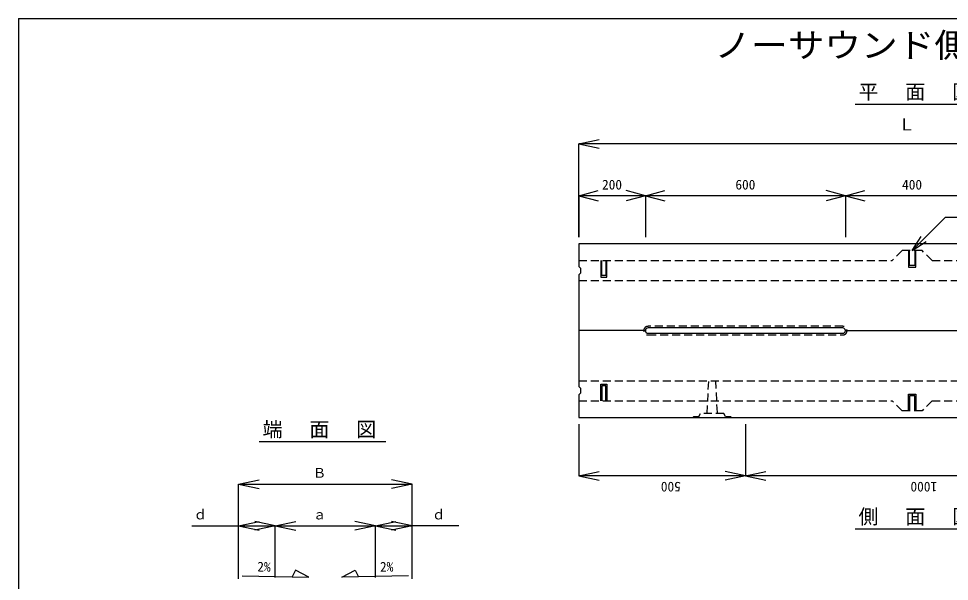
# Model space of a CAD drawing. Units: millimetres, scale not verified. Extents: x -5812 to 8460, y -1900 to 1800.
# Drawn here: x 3060 to 5852, y 112 to 1800 of the extents above; entities that cross this region are included whole.
import ezdxf
from ezdxf.enums import TextEntityAlignment as Align

# ---------------------------------------------------------------- set-up
doc = ezdxf.new("R2010")
doc.units = ezdxf.units.MM
doc.header["$LTSCALE"] = 20
doc.linetypes.add('DASHED1', pattern=[1.8, 1.2, -0.6])
for name, color, linetype in [('0-1_1', 3, 'Continuous'), ('0-2_2', 4, 'Continuous'), ('F-0_240', 2, 'Continuous')]:
    doc.layers.add(name, color=color, linetype=linetype)
doc.styles.add('ＭＳ ゴシック', font='')
doc.styles.get('ＭＳ ゴシック').set_extended_font_data('MS Gothic')

msp = doc.modelspace()

# ---------------------------------------------------------------- linework, layer by layer
at = {"layer": '0-1_1'}
for p, q in [((6740, 1124.05), (4740, 1124.05)), ((4740, 1124.05), (4740, 1056.55)), ((4740, 1031.55), (4740, 696.55)), ((5532, 872.05), (4948, 872.05)), ((4940, 864.05), (4740, 864.05)), ((4948, 856.05), (5532, 856.05)), ((5540, 864.05), (5940, 864.05)), ((4740, 671.55), (4740, 604.05)), ((4740, 604.05), (6740, 604.05))]:
    msp.add_line(p, q, dxfattribs=at)
at = {"layer": '0-1_1', "color": 7}
for p, q in [((5732, 1059.05), (5732, 1104.05)), ((4809, 1029.05), (4809, 1074.05)), ((4809, 699.05), (4809, 654.05)), ((5732, 669.05), (5732, 624.05))]:
    msp.add_line(p, q, dxfattribs=at)
at = {"layer": '0-1_1', "linetype": 'DASHED1'}
for p, q in [((5800, 1074.05), (5770, 1104.05)), ((4740, 1074.05), (5680, 1074.05)), ((5800, 1074.05), (6740, 1074.05)), ((4740, 1014.05), (6740, 1014.05)), ((5532, 877.05), (4948, 877.05)), ((4948, 851.05), (5532, 851.05)), ((4740, 714.05), (6740, 714.05)), ((5125, 616.05), (5130, 714.05)), ((5150, 714.05), (5155, 616.05)), ((4740, 654.05), (5680, 654.05)), ((5800, 654.05), (5770, 624.05)), ((5800, 654.05), (6740, 654.05)), ((5100, 607.05), (5105, 616.05)), ((5180, 607.05), (5195, 607.05)), ((5198, 604.05), (5195, 607.05))]:
    msp.add_line(p, q, dxfattribs=at)
for points in [[(5770, 1104.05), (5710, 1104.05), (5680, 1074.05)], [(5770, 624.05), (5710, 624.05), (5680, 654.05)], [(5180, 607.05), (5175, 616.05), (5105, 616.05)], [(5082, 604.05), (5085, 607.05), (5100, 607.05)]]:
    msp.add_lwpolyline(points, dxfattribs=at)
at = {"layer": '0-1_1', "color": 7}
for points in [[(5729, 1104.05), (5729, 1054.05), (5751, 1054.05), (5751, 1104.05)], [(5748, 1104.05), (5748, 1059.05), (5732, 1059.05)], [(4806, 1074.05), (4806, 1024.05), (4824, 1024.05), (4824, 1074.05)], [(4821, 1074.05), (4821, 1029.05), (4809, 1029.05)], [(4806, 654.05), (4806, 704.05), (4824, 704.05), (4824, 654.05)], [(4821, 654.05), (4821, 699.05), (4809, 699.05)], [(5729, 624.05), (5729, 674.05), (5751, 674.05), (5751, 624.05)], [(5748, 624.05), (5748, 669.05), (5732, 669.05)]]:
    msp.add_lwpolyline(points, dxfattribs=at)
at = {"layer": '0-1_1'}
for points in [[(4740, 1056.55), (4745, 1051.55), (4745, 1036.55), (4740, 1031.55)], [(4740, 696.55), (4745, 691.55), (4745, 676.55), (4740, 671.55)]]:
    msp.add_lwpolyline(points, dxfattribs=at)
at = {"layer": '0-1_1', "linetype": 'DASHED1'}
for centre, start, end in [((4948, 864.05), 90, 270), ((5532, 864.05), 270, 90)]:
    msp.add_arc(centre, 13, start, end, dxfattribs=at)
at = {"layer": '0-1_1'}
for centre, start, end in [((4948, 864.05), 90, 270), ((5532, 864.05), 270, 90)]:
    msp.add_arc(centre, 8, start, end, dxfattribs=at)
at = {"layer": '0-2_2', "color": 7}
for p, q in [((5569.19, 1543.5), (5949, 1543.5)), ((4740, 1268.62), (4740, 1144.05)), ((4940, 1268.62), (4940, 1144.05)), ((5540, 1268.62), (5540, 1144.05)), ((5740, 1104.06), (5840, 1204.05)), ((5740, 1104.06), (5767.23, 1145.99)), ((5740, 1104.06), (5781.93, 1131.29)), ((3781.8, 531.2), (4161.61, 531.2)), ((5569.19, 269.58), (5949, 269.58))]:
    msp.add_line(p, q, dxfattribs=at)
at = {"layer": '0-2_2'}
for p, q in [((4740, 1424.05), (4801.13, 1437.05)), ((4740, 1144.05), (4740, 1424.05)), ((6740, 1424.05), (4740, 1424.05)), ((4740, 1424.05), (4801.13, 1411.06)), ((4740, 1268.62), (4797.96, 1284.15)), ((4940, 1268.62), (4740, 1268.62)), ((4740, 1268.62), (4797.96, 1253.09)), ((4940, 1268.62), (4882.05, 1284.15)), ((4940, 1268.62), (4882.05, 1253.09)), ((4940, 1268.62), (4997.96, 1284.15)), ((5540, 1268.62), (4940, 1268.62)), ((4940, 1268.62), (4997.96, 1253.09)), ((5540, 1268.62), (5482.05, 1284.15)), ((5540, 1268.62), (5482.05, 1253.09)), ((5540, 1268.62), (5597.96, 1284.15)), ((5940, 1268.62), (5540, 1268.62)), ((5540, 1268.62), (5597.96, 1253.09)), ((4740, 584.05), (4740, 429.05)), ((5240, 584.05), (5240, 429.05)), ((4740, 429.05), (4801.14, 442.05)), ((5240, 429.05), (4740, 429.05)), ((4740, 429.05), (4801.14, 416.06)), ((5240, 429.05), (5178.87, 442.05)), ((5240, 429.05), (5178.87, 416.06)), ((5240, 429.05), (5301.14, 442.05)), ((6240, 429.05), (5240, 429.05)), ((5240, 429.05), (5301.14, 416.06)), ((3720, 404.05), (3781.14, 417.05)), ((3720, 120.05), (3720, 404.05)), ((3720, 404.05), (4240, 404.05)), ((3720, 404.05), (3781.14, 391.06)), ((4240, 404.05), (4178.87, 417.05)), ((4240, 404.05), (4178.87, 391.06)), ((4240, 120.05), (4240, 404.05)), ((3830, 279.05), (3891.14, 292.05)), ((4130, 279.05), (4068.87, 292.05)), ((4130, 279.05), (4191.14, 292.05)), ((4240, 279.05), (4178.87, 292.05)), ((3720, 279.05), (3781.14, 266.06)), ((3830, 279.05), (3768.87, 266.06)), ((3830, 124.05), (3830, 279.05)), ((3830, 279.05), (4130, 279.05)), ((3830, 279.05), (3891.14, 266.06)), ((4130, 279.05), (4068.87, 266.06)), ((4130, 124.05), (4130, 279.05)), ((4130, 279.05), (4190, 279.05)), ((4130, 279.05), (4191.14, 266.06)), ((4190, 279.05), (4240, 279.05)), ((4240, 124.05), (4240, 279.05))]:
    msp.add_line(p, q, dxfattribs=at)
at = {"layer": '0-2_2', "color": 7}
for points in [[(5840, 1204.05), (5890, 1204.05), (6442, 1204.05)], [(3730.4, 128.93), (3930.36, 124.93), (3890.77, 145.73), (3880.37, 125.93)], [(4229.6, 128.93), (4029.64, 124.93), (4069.23, 145.73), (4079.63, 125.93)]]:
    msp.add_lwpolyline(points, dxfattribs=at)
at = {"layer": '0-2_2'}
for points in [[(3580, 279.05), (3720, 279.05), (3781.14, 292.05)], [(3770, 279.05), (3830, 279.05), (3768.87, 292.05)], [(3720, 124.05), (3720, 279.05), (3770, 279.05)], [(4380, 279.05), (4240, 279.05), (4178.87, 266.06)]]:
    msp.add_lwpolyline(points, dxfattribs=at)
at = {"layer": 'F-0_240'}
for q in [(3060, -1900), (8460, 1800)]:
    msp.add_line((3060, 1800), q, dxfattribs=at)

# ---------------------------------------------------------------- texts
at = {"layer": '0-2_2', "color": 3, "style": 'ＭＳ ゴシック', "width": 1.1}
msp.add_text('ノーサウンド側溝\u3000Ｓ型', height=73.31, dxfattribs=at).set_placement((5146.92, 1661.63), align=Align.BOTTOM_LEFT)
at = {"layer": '0-2_2', "style": 'ＭＳ ゴシック'}
for s, height, p in [('Ｌ', 36.66, (5698.98, 1453.46)), ('200', 29.33, (4810, 1278.62)), ('600', 29.33, (5210, 1278.62)), ('400', 29.33, (5710, 1278.62)), ('Ｂ', 29.33, (3942.5, 414.05)), ('ｄ', 29.33, (3585, 289.06)), ('ａ', 29.33, (3942.5, 289.06)), ('ｄ', 29.33, (4300, 289.06))]:
    msp.add_text(s, height=height, dxfattribs=at).set_placement(p, align=Align.BOTTOM_LEFT)
for s, rotation, p in [('500', 180, (5046.25, 419.05)), ('1000', 180, (5815, 419.05)), ('2%', 358.854, (3775.49, 133.03)), ('2%', 1.146, (4144.52, 132.23))]:
    msp.add_text(s, height=29.33, rotation=rotation, dxfattribs=at).set_placement(p, align=Align.BOTTOM_LEFT)
at = {"layer": '0-2_2', "color": 7, "char_height": 43.99, "attachment_point": 7, "style": 'ＭＳ ゴシック'}
for s, insert in [('\\T1.17;平\u3000面\u3000図', (5579.19, 1553.5)), ('\\T1.17;端\u3000面\u3000図', (3791.8, 541.2)), ('\\T1.17;側\u3000面\u3000図', (5579.19, 279.58))]:
    msp.add_mtext(s, dxfattribs=dict(at, insert=insert))

doc.saveas('drawing.dxf')
